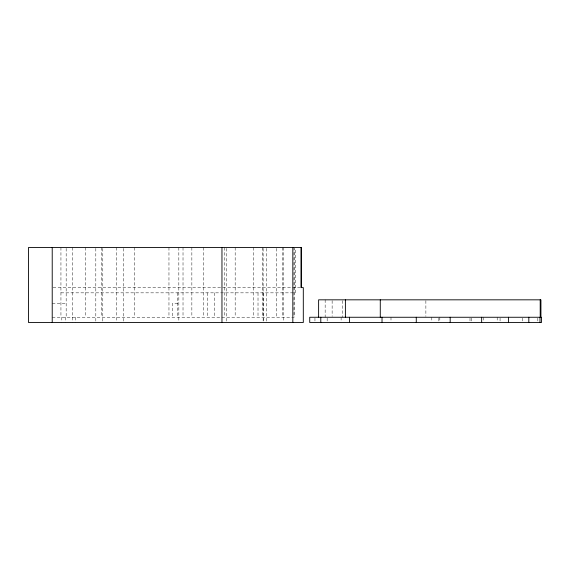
<?xml version="1.0" encoding="UTF-8"?>
<svg xmlns="http://www.w3.org/2000/svg" width="570" height="570" viewBox="0 0 570 570"><rect width="100%" height="100%" fill="white"/><g stroke="black" fill="none" stroke-linecap="round" stroke-linejoin="round"><path stroke-width="0.43" stroke-dasharray="2.85 2.14" d="M53.06 287.615L300.205 287.615M60.94 292.845L295.502 292.845L295.502 248.378M52.219 303.311L66.17 303.311M177.783 303.311L172.553 303.311L172.553 317.262M52.219 317.262L294.149 317.262L294.149 248.378M537.824 318.138L537.824 321.623M522.783 318.138L522.783 321.623M500.068 318.138L500.068 321.623M497.19 317.262L497.19 321.623M483.602 317.262L483.602 321.623M471.39 318.138L471.39 321.623M470.008 318.138L470.008 321.623M439.826 317.262L439.826 321.623M438.85 318.138L438.85 321.623M431.803 317.262L431.803 321.623M425.876 300.696L425.876 316.393M390.992 317.262L390.992 321.623M342.599 300.696L342.599 317.262M341.117 317.262L341.117 321.623M332.132 300.696L332.132 316.393M327.166 318.138L327.166 321.623M325.156 299.827L325.156 317.262M314.954 318.138L314.954 321.623M293.978 247.501L293.978 317.262M283.682 247.501L283.682 321.615M282.727 247.501L282.727 317.262M276.657 248.378L276.657 317.262M266.625 248.385L266.625 321.615M263.24 292.845L263.24 321.623M263.133 248.385L263.133 321.615M262.3 247.501L262.3 317.262M258.011 292.845L258.011 317.262M253.757 247.501L253.757 317.262M235.175 247.501L235.175 317.262M226.689 248.385L226.689 321.615M224.794 247.501L224.794 317.262M214.406 292.845L214.406 317.262M207.43 292.845L207.43 317.262M203.333 247.501L203.333 317.262M191.855 247.501L191.855 317.262M183.02 247.501L183.02 317.262M178.83 247.501L178.83 321.623M177.783 292.845L177.783 317.262M168.962 247.501L168.962 317.262M134.235 247.501L134.235 317.262M123.718 248.385L123.718 321.615M116.743 247.501L116.743 321.615M102.792 248.385L102.792 321.615M101.289 247.501L101.289 317.262M95.817 248.385L95.817 321.615M85.35 247.501L85.35 317.262M75.76 317.262L75.76 322.499M72.326 247.501L72.326 317.262M72.276 317.262L72.276 322.499M66.17 248.378L66.17 317.262M65.301 317.262L65.301 322.499M61.809 317.262L61.809 322.499M60.94 247.501L60.94 317.262"/><path stroke-width="0.85" d="M540.795 317.262L540.795 299.827L318.616 299.827L318.616 317.262M540.716 299.827L540.716 317.262L541.5 317.262L541.5 322.499L309.724 322.499L309.724 317.262L540.203 317.262L540.203 299.827M539.99 317.262L539.99 322.499M528.817 317.262L528.817 322.499M508.533 317.262L508.533 322.499M481.657 317.262L481.657 322.499M450.179 317.262L450.179 322.499M416.271 317.262L416.271 322.499M382.021 317.262L382.021 322.499M380.276 299.827L380.276 317.262M349.474 317.262L349.474 322.499M345.399 299.827L345.399 317.262M320.796 317.262L320.796 322.499M301.516 287.615L301.516 247.501L28.5 247.501L28.5 322.499L303.304 322.499L303.304 287.615L300.988 287.615L300.988 247.501M292.83 247.501L292.83 322.499M221.965 247.501L221.965 322.499M52.219 247.501L52.219 322.499"/></g></svg>
